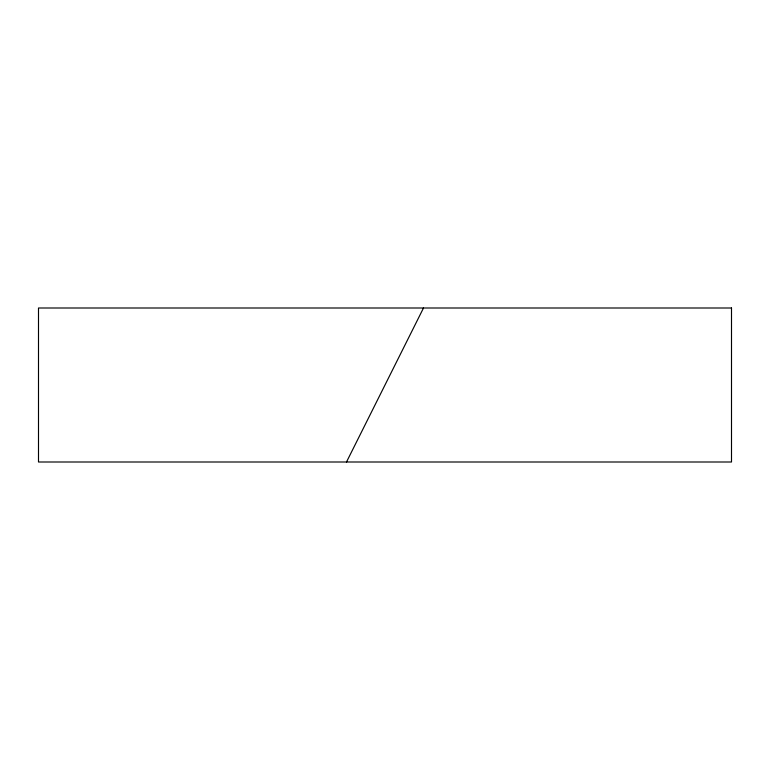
<?xml version="1.0" encoding="UTF-8"?>
<svg xmlns="http://www.w3.org/2000/svg" width="770" height="770" viewBox="0 0 770 770"><rect width="100%" height="100%" fill="white"/><g stroke="black" fill="none" stroke-linecap="round" stroke-linejoin="round"><path stroke-width="1.16" d="M346.5 462L423.5 308M731.5 308L38.5 308L38.5 462L731.5 462L731.5 308"/></g></svg>
